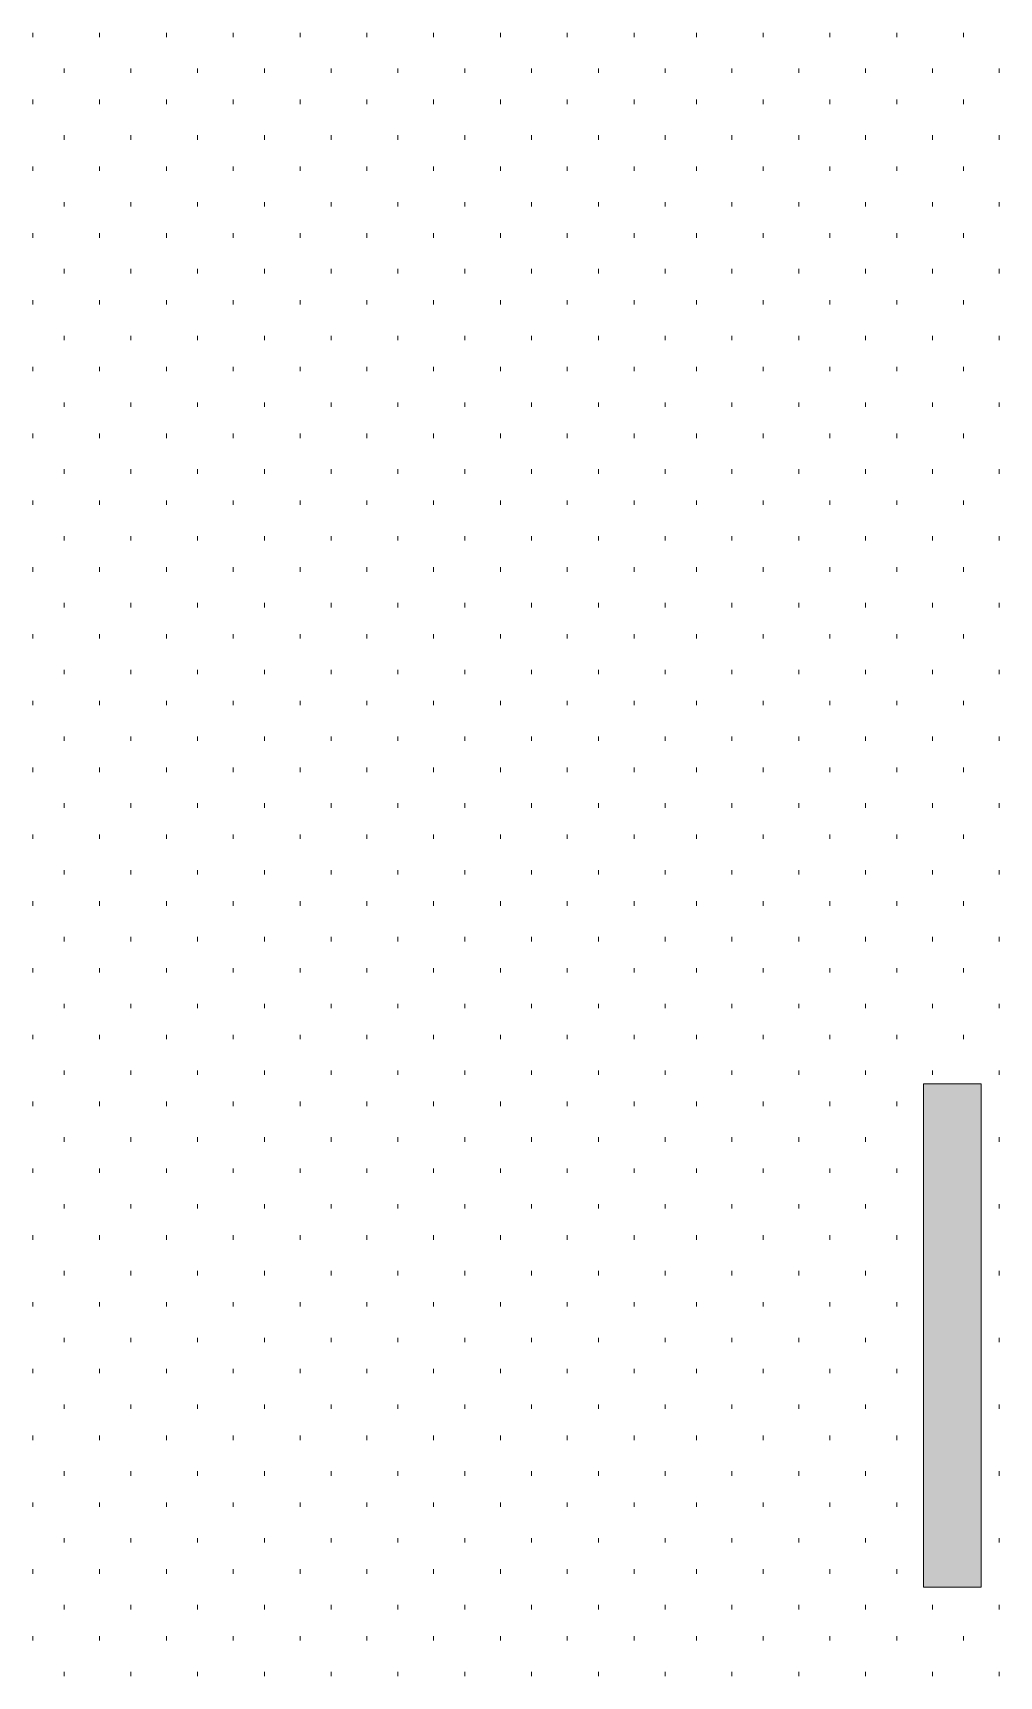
# Model space of a CAD drawing. Header units: inches. Extents: x -6061 to 13621, y -296 to 7483.
# Drawn here: x -5510.48 to -5493.1, y -156.21 to -126.65 of the extents above; entities that cross this region are included whole.
import ezdxf
from ezdxf.xclip import XClip

# ---------------------------------------------------------------- set-up
doc = ezdxf.new("R2010")
doc.units = ezdxf.units.IN
doc.header["$MEASUREMENT"] = 0
doc.header["$XCLIPFRAME"] = 0
doc.layers.get('0').update_dxf_attribs({"linetype": 'CONTINUOUS'})

# ---------------------------------------------------------------- blocks, each defined once
blk = doc.blocks.new('MF123804_11')
at = {"true_color": 0xffffff}
blk.add_hatch(color=7, dxfattribs=at).paths.add_polyline_path([(283.337, 59.351), (302.387, 59.351), (302.387, 106.68), (283.337, 106.68)])

msp = doc.modelspace()

# ---------------------------------------------------------------- linework, layer by layer
at = {"color": 7, "linetype": 'Continuous', "lineweight": 9, "true_color": 0xffffff}
for p, q in [((-5510.47651, -126.73439), (-5510.47651, -126.6543)), ((-5509.27515, -126.73439), (-5509.27515, -126.6543)), ((-5508.07379, -126.73439), (-5508.07379, -126.6543)), ((-5506.87243, -126.73439), (-5506.87243, -126.6543)), ((-5505.67108, -126.73439), (-5505.67108, -126.6543)), ((-5504.46972, -126.73439), (-5504.46972, -126.6543)), ((-5503.26836, -126.73439), (-5503.26836, -126.6543)), ((-5502.067, -126.73439), (-5502.067, -126.6543)), ((-5500.86565, -126.73439), (-5500.86565, -126.6543)), ((-5499.66429, -126.73439), (-5499.66429, -126.6543)), ((-5498.54302, -126.73439), (-5498.54302, -126.6543)), ((-5497.34167, -126.73439), (-5497.34167, -126.6543)), ((-5496.14031, -126.73439), (-5496.14031, -126.6543)), ((-5494.93895, -126.73439), (-5494.93895, -126.6543)), ((-5493.73759, -126.73439), (-5493.73759, -126.6543)), ((-5509.91587, -127.37511), (-5509.91587, -127.29502)), ((-5508.71452, -127.37511), (-5508.71452, -127.29502)), ((-5507.51316, -127.37511), (-5507.51316, -127.29502)), ((-5506.3118, -127.37511), (-5506.3118, -127.29502)), ((-5505.11044, -127.37511), (-5505.11044, -127.29502)), ((-5503.90909, -127.37511), (-5503.90909, -127.29502)), ((-5502.70773, -127.37511), (-5502.70773, -127.29502)), ((-5501.50637, -127.37511), (-5501.50637, -127.29502)), ((-5500.30501, -127.37511), (-5500.30501, -127.29502)), ((-5499.10366, -127.37511), (-5499.10366, -127.29502)), ((-5497.9023, -127.37511), (-5497.9023, -127.29502)), ((-5496.70094, -127.37511), (-5496.70094, -127.29502)), ((-5495.49958, -127.37511), (-5495.49958, -127.29502)), ((-5494.29823, -127.37511), (-5494.29823, -127.29502)), ((-5493.09687, -127.37511), (-5493.09687, -127.29502)), ((-5510.47651, -127.93575), (-5510.47651, -127.85566)), ((-5509.27515, -127.93575), (-5509.27515, -127.85566)), ((-5508.07379, -127.93575), (-5508.07379, -127.85566)), ((-5506.87243, -127.93575), (-5506.87243, -127.85566)), ((-5505.67108, -127.93575), (-5505.67108, -127.85566)), ((-5504.46972, -127.93575), (-5504.46972, -127.85566)), ((-5503.26836, -127.93575), (-5503.26836, -127.85566)), ((-5502.067, -127.93575), (-5502.067, -127.85566)), ((-5500.86565, -127.93575), (-5500.86565, -127.85566)), ((-5499.66429, -127.93575), (-5499.66429, -127.85566)), ((-5498.54302, -127.93575), (-5498.54302, -127.85566)), ((-5497.34167, -127.93575), (-5497.34167, -127.85566)), ((-5496.14031, -127.93575), (-5496.14031, -127.85566)), ((-5494.93895, -127.93575), (-5494.93895, -127.85566)), ((-5493.73759, -127.93575), (-5493.73759, -127.85566)), ((-5509.91587, -128.57647), (-5509.91587, -128.49638)), ((-5508.71452, -128.57647), (-5508.71452, -128.49638)), ((-5507.51316, -128.57647), (-5507.51316, -128.49638)), ((-5506.3118, -128.57647), (-5506.3118, -128.49638)), ((-5505.11044, -128.57647), (-5505.11044, -128.49638)), ((-5503.90909, -128.57647), (-5503.90909, -128.49638)), ((-5502.70773, -128.57647), (-5502.70773, -128.49638)), ((-5501.50637, -128.57647), (-5501.50637, -128.49638)), ((-5500.30501, -128.57647), (-5500.30501, -128.49638)), ((-5499.10366, -128.57647), (-5499.10366, -128.49638)), ((-5497.9023, -128.57647), (-5497.9023, -128.49638)), ((-5496.70094, -128.57647), (-5496.70094, -128.49638)), ((-5495.49958, -128.57647), (-5495.49958, -128.49638)), ((-5494.29823, -128.57647), (-5494.29823, -128.49638)), ((-5493.09687, -128.57647), (-5493.09687, -128.49638)), ((-5510.47651, -129.1371), (-5510.47651, -129.05701)), ((-5509.27515, -129.1371), (-5509.27515, -129.05701)), ((-5508.07379, -129.1371), (-5508.07379, -129.05701)), ((-5506.87243, -129.1371), (-5506.87243, -129.05701)), ((-5505.67108, -129.1371), (-5505.67108, -129.05701)), ((-5504.46972, -129.1371), (-5504.46972, -129.05701)), ((-5503.26836, -129.1371), (-5503.26836, -129.05701)), ((-5502.067, -129.1371), (-5502.067, -129.05701)), ((-5500.86565, -129.1371), (-5500.86565, -129.05701)), ((-5499.66429, -129.1371), (-5499.66429, -129.05701)), ((-5498.54302, -129.1371), (-5498.54302, -129.05701)), ((-5497.34167, -129.1371), (-5497.34167, -129.05701)), ((-5496.14031, -129.1371), (-5496.14031, -129.05701)), ((-5494.93895, -129.1371), (-5494.93895, -129.05701)), ((-5493.73759, -129.1371), (-5493.73759, -129.05701)), ((-5509.91587, -129.77783), (-5509.91587, -129.69774)), ((-5508.71452, -129.77783), (-5508.71452, -129.69774)), ((-5507.51316, -129.77783), (-5507.51316, -129.69774)), ((-5506.3118, -129.77783), (-5506.3118, -129.69774)), ((-5505.11044, -129.77783), (-5505.11044, -129.69774)), ((-5503.90909, -129.77783), (-5503.90909, -129.69774)), ((-5502.70773, -129.77783), (-5502.70773, -129.69774)), ((-5501.50637, -129.77783), (-5501.50637, -129.69774)), ((-5500.30501, -129.77783), (-5500.30501, -129.69774)), ((-5499.10366, -129.77783), (-5499.10366, -129.69774)), ((-5497.9023, -129.77783), (-5497.9023, -129.69774)), ((-5496.70094, -129.77783), (-5496.70094, -129.69774)), ((-5495.49958, -129.77783), (-5495.49958, -129.69774)), ((-5494.29823, -129.77783), (-5494.29823, -129.69774)), ((-5493.09687, -129.77783), (-5493.09687, -129.69774)), ((-5510.47651, -130.33846), (-5510.47651, -130.25837)), ((-5509.27515, -130.33846), (-5509.27515, -130.25837)), ((-5508.07379, -130.33846), (-5508.07379, -130.25837)), ((-5506.87243, -130.33846), (-5506.87243, -130.25837)), ((-5505.67108, -130.33846), (-5505.67108, -130.25837)), ((-5504.46972, -130.33846), (-5504.46972, -130.25837)), ((-5503.26836, -130.33846), (-5503.26836, -130.25837)), ((-5502.067, -130.33846), (-5502.067, -130.25837)), ((-5500.86565, -130.33846), (-5500.86565, -130.25837)), ((-5499.66429, -130.33846), (-5499.66429, -130.25837)), ((-5498.54302, -130.33846), (-5498.54302, -130.25837)), ((-5497.34167, -130.33846), (-5497.34167, -130.25837)), ((-5496.14031, -130.33846), (-5496.14031, -130.25837)), ((-5494.93895, -130.33846), (-5494.93895, -130.25837)), ((-5493.73759, -130.33846), (-5493.73759, -130.25837)), ((-5509.91587, -130.97919), (-5509.91587, -130.8991)), ((-5508.71452, -130.97919), (-5508.71452, -130.8991)), ((-5507.51316, -130.97919), (-5507.51316, -130.8991)), ((-5506.3118, -130.97919), (-5506.3118, -130.8991)), ((-5505.11044, -130.97919), (-5505.11044, -130.8991)), ((-5503.90909, -130.97919), (-5503.90909, -130.8991)), ((-5502.70773, -130.97919), (-5502.70773, -130.8991)), ((-5501.50637, -130.97919), (-5501.50637, -130.8991)), ((-5500.30501, -130.97919), (-5500.30501, -130.8991)), ((-5499.10366, -130.97919), (-5499.10366, -130.8991)), ((-5497.9023, -130.97919), (-5497.9023, -130.8991)), ((-5496.70094, -130.97919), (-5496.70094, -130.8991)), ((-5495.49958, -130.97919), (-5495.49958, -130.8991)), ((-5494.29823, -130.97919), (-5494.29823, -130.8991)), ((-5493.09687, -130.97919), (-5493.09687, -130.8991)), ((-5510.47651, -131.53982), (-5510.47651, -131.45973)), ((-5509.27515, -131.53982), (-5509.27515, -131.45973)), ((-5508.07379, -131.53982), (-5508.07379, -131.45973)), ((-5506.87243, -131.53982), (-5506.87243, -131.45973)), ((-5505.67108, -131.53982), (-5505.67108, -131.45973)), ((-5504.46972, -131.53982), (-5504.46972, -131.45973)), ((-5503.26836, -131.53982), (-5503.26836, -131.45973)), ((-5502.067, -131.53982), (-5502.067, -131.45973)), ((-5500.86565, -131.53982), (-5500.86565, -131.45973)), ((-5499.66429, -131.53982), (-5499.66429, -131.45973)), ((-5498.54302, -131.53982), (-5498.54302, -131.45973)), ((-5497.34167, -131.53982), (-5497.34167, -131.45973)), ((-5496.14031, -131.53982), (-5496.14031, -131.45973)), ((-5494.93895, -131.53982), (-5494.93895, -131.45973)), ((-5493.73759, -131.53982), (-5493.73759, -131.45973)), ((-5509.91587, -132.18054), (-5509.91587, -132.10045)), ((-5508.71452, -132.18054), (-5508.71452, -132.10045)), ((-5507.51316, -132.18054), (-5507.51316, -132.10045)), ((-5506.3118, -132.18054), (-5506.3118, -132.10045)), ((-5505.11044, -132.18054), (-5505.11044, -132.10045)), ((-5503.90909, -132.18054), (-5503.90909, -132.10045)), ((-5502.70773, -132.18054), (-5502.70773, -132.10045)), ((-5501.50637, -132.18054), (-5501.50637, -132.10045)), ((-5500.30501, -132.18054), (-5500.30501, -132.10045)), ((-5499.10366, -132.18054), (-5499.10366, -132.10045)), ((-5497.9023, -132.18054), (-5497.9023, -132.10045)), ((-5496.70094, -132.18054), (-5496.70094, -132.10045)), ((-5495.49958, -132.18054), (-5495.49958, -132.10045)), ((-5494.29823, -132.18054), (-5494.29823, -132.10045)), ((-5493.09687, -132.18054), (-5493.09687, -132.10045)), ((-5510.47651, -132.74118), (-5510.47651, -132.66109)), ((-5509.27515, -132.74118), (-5509.27515, -132.66109)), ((-5508.07379, -132.74118), (-5508.07379, -132.66109)), ((-5506.87243, -132.74118), (-5506.87243, -132.66109)), ((-5505.67108, -132.74118), (-5505.67108, -132.66109)), ((-5504.46972, -132.74118), (-5504.46972, -132.66109)), ((-5503.26836, -132.74118), (-5503.26836, -132.66109)), ((-5502.067, -132.74118), (-5502.067, -132.66109)), ((-5500.86565, -132.74118), (-5500.86565, -132.66109)), ((-5499.66429, -132.74118), (-5499.66429, -132.66109)), ((-5498.54302, -132.74118), (-5498.54302, -132.66109)), ((-5497.34167, -132.74118), (-5497.34167, -132.66109)), ((-5496.14031, -132.74118), (-5496.14031, -132.66109)), ((-5494.93895, -132.74118), (-5494.93895, -132.66109)), ((-5493.73759, -132.74118), (-5493.73759, -132.66109)), ((-5509.91587, -133.3819), (-5509.91587, -133.30181)), ((-5508.71452, -133.3819), (-5508.71452, -133.30181)), ((-5507.51316, -133.3819), (-5507.51316, -133.30181)), ((-5506.3118, -133.3819), (-5506.3118, -133.30181)), ((-5505.11044, -133.3819), (-5505.11044, -133.30181)), ((-5503.90909, -133.3819), (-5503.90909, -133.30181)), ((-5502.70773, -133.3819), (-5502.70773, -133.30181)), ((-5501.50637, -133.3819), (-5501.50637, -133.30181)), ((-5500.30501, -133.3819), (-5500.30501, -133.30181)), ((-5499.10366, -133.3819), (-5499.10366, -133.30181)), ((-5497.9023, -133.3819), (-5497.9023, -133.30181)), ((-5496.70094, -133.3819), (-5496.70094, -133.30181)), ((-5495.49958, -133.3819), (-5495.49958, -133.30181)), ((-5494.29823, -133.3819), (-5494.29823, -133.30181)), ((-5493.09687, -133.3819), (-5493.09687, -133.30181)), ((-5510.47651, -133.94253), (-5510.47651, -133.86244)), ((-5509.27515, -133.94253), (-5509.27515, -133.86244)), ((-5508.07379, -133.94253), (-5508.07379, -133.86244)), ((-5506.87243, -133.94253), (-5506.87243, -133.86244)), ((-5505.67108, -133.94253), (-5505.67108, -133.86244)), ((-5504.46972, -133.94253), (-5504.46972, -133.86244)), ((-5503.26836, -133.94253), (-5503.26836, -133.86244)), ((-5502.067, -133.94253), (-5502.067, -133.86244)), ((-5500.86565, -133.94253), (-5500.86565, -133.86244)), ((-5499.66429, -133.94253), (-5499.66429, -133.86244)), ((-5498.54302, -133.94253), (-5498.54302, -133.86244)), ((-5497.34167, -133.94253), (-5497.34167, -133.86244)), ((-5496.14031, -133.94253), (-5496.14031, -133.86244)), ((-5494.93895, -133.94253), (-5494.93895, -133.86244)), ((-5493.73759, -133.94253), (-5493.73759, -133.86244)), ((-5509.91587, -134.58326), (-5509.91587, -134.50317)), ((-5508.71452, -134.58326), (-5508.71452, -134.50317)), ((-5507.51316, -134.58326), (-5507.51316, -134.50317)), ((-5506.3118, -134.58326), (-5506.3118, -134.50317)), ((-5505.11044, -134.58326), (-5505.11044, -134.50317)), ((-5503.90909, -134.58326), (-5503.90909, -134.50317)), ((-5502.70773, -134.58326), (-5502.70773, -134.50317)), ((-5501.50637, -134.58326), (-5501.50637, -134.50317)), ((-5500.30501, -134.58326), (-5500.30501, -134.50317)), ((-5499.10366, -134.58326), (-5499.10366, -134.50317)), ((-5497.9023, -134.58326), (-5497.9023, -134.50317)), ((-5496.70094, -134.58326), (-5496.70094, -134.50317)), ((-5495.49958, -134.58326), (-5495.49958, -134.50317)), ((-5494.29823, -134.58326), (-5494.29823, -134.50317)), ((-5493.09687, -134.58326), (-5493.09687, -134.50317)), ((-5510.47651, -135.14389), (-5510.47651, -135.0638)), ((-5509.27515, -135.14389), (-5509.27515, -135.0638)), ((-5508.07379, -135.14389), (-5508.07379, -135.0638)), ((-5506.87243, -135.14389), (-5506.87243, -135.0638)), ((-5505.67108, -135.14389), (-5505.67108, -135.0638)), ((-5504.46972, -135.14389), (-5504.46972, -135.0638)), ((-5503.26836, -135.14389), (-5503.26836, -135.0638)), ((-5502.067, -135.14389), (-5502.067, -135.0638)), ((-5500.86565, -135.14389), (-5500.86565, -135.0638)), ((-5499.66429, -135.14389), (-5499.66429, -135.0638)), ((-5498.54302, -135.14389), (-5498.54302, -135.0638)), ((-5497.34167, -135.14389), (-5497.34167, -135.0638)), ((-5496.14031, -135.14389), (-5496.14031, -135.0638)), ((-5494.93895, -135.14389), (-5494.93895, -135.0638)), ((-5493.73759, -135.14389), (-5493.73759, -135.0638)), ((-5509.91587, -135.78462), (-5509.91587, -135.70453)), ((-5508.71452, -135.78462), (-5508.71452, -135.70453)), ((-5507.51316, -135.78462), (-5507.51316, -135.70453)), ((-5506.3118, -135.78462), (-5506.3118, -135.70453)), ((-5505.11044, -135.78462), (-5505.11044, -135.70453)), ((-5503.90909, -135.78462), (-5503.90909, -135.70453)), ((-5502.70773, -135.78462), (-5502.70773, -135.70453)), ((-5501.50637, -135.78462), (-5501.50637, -135.70453)), ((-5500.30501, -135.78462), (-5500.30501, -135.70453)), ((-5499.10366, -135.78462), (-5499.10366, -135.70453)), ((-5497.9023, -135.78462), (-5497.9023, -135.70453)), ((-5496.70094, -135.78462), (-5496.70094, -135.70453)), ((-5495.49958, -135.78462), (-5495.49958, -135.70453)), ((-5494.29823, -135.78462), (-5494.29823, -135.70453)), ((-5493.09687, -135.78462), (-5493.09687, -135.70453)), ((-5510.47651, -136.34525), (-5510.47651, -136.26516)), ((-5509.27515, -136.34525), (-5509.27515, -136.26516)), ((-5508.07379, -136.34525), (-5508.07379, -136.26516)), ((-5506.87243, -136.34525), (-5506.87243, -136.26516)), ((-5505.67108, -136.34525), (-5505.67108, -136.26516)), ((-5504.46972, -136.34525), (-5504.46972, -136.26516)), ((-5503.26836, -136.34525), (-5503.26836, -136.26516)), ((-5502.067, -136.34525), (-5502.067, -136.26516)), ((-5500.86565, -136.34525), (-5500.86565, -136.26516)), ((-5499.66429, -136.34525), (-5499.66429, -136.26516)), ((-5498.54302, -136.34525), (-5498.54302, -136.26516)), ((-5497.34167, -136.34525), (-5497.34167, -136.26516)), ((-5496.14031, -136.34525), (-5496.14031, -136.26516)), ((-5494.93895, -136.34525), (-5494.93895, -136.26516)), ((-5493.73759, -136.34525), (-5493.73759, -136.26516)), ((-5509.91587, -136.98597), (-5509.91587, -136.90588)), ((-5508.71452, -136.98597), (-5508.71452, -136.90588)), ((-5507.51316, -136.98597), (-5507.51316, -136.90588)), ((-5506.3118, -136.98597), (-5506.3118, -136.90588)), ((-5505.11044, -136.98597), (-5505.11044, -136.90588)), ((-5503.90909, -136.98597), (-5503.90909, -136.90588)), ((-5502.70773, -136.98597), (-5502.70773, -136.90588)), ((-5501.50637, -136.98597), (-5501.50637, -136.90588)), ((-5500.30501, -136.98597), (-5500.30501, -136.90588)), ((-5499.10366, -136.98597), (-5499.10366, -136.90588)), ((-5497.9023, -136.98597), (-5497.9023, -136.90588)), ((-5496.70094, -136.98597), (-5496.70094, -136.90588)), ((-5495.49958, -136.98597), (-5495.49958, -136.90588)), ((-5494.29823, -136.98597), (-5494.29823, -136.90588)), ((-5493.09687, -136.98597), (-5493.09687, -136.90588)), ((-5510.47651, -137.54661), (-5510.47651, -137.46652)), ((-5509.27515, -137.54661), (-5509.27515, -137.46652)), ((-5508.07379, -137.54661), (-5508.07379, -137.46652)), ((-5506.87243, -137.54661), (-5506.87243, -137.46652)), ((-5505.67108, -137.54661), (-5505.67108, -137.46652)), ((-5504.46972, -137.54661), (-5504.46972, -137.46652)), ((-5503.26836, -137.54661), (-5503.26836, -137.46652)), ((-5502.067, -137.54661), (-5502.067, -137.46652)), ((-5500.86565, -137.54661), (-5500.86565, -137.46652)), ((-5499.66429, -137.54661), (-5499.66429, -137.46652)), ((-5498.54302, -137.54661), (-5498.54302, -137.46652)), ((-5497.34167, -137.54661), (-5497.34167, -137.46652)), ((-5496.14031, -137.54661), (-5496.14031, -137.46652)), ((-5494.93895, -137.54661), (-5494.93895, -137.46652)), ((-5493.73759, -137.54661), (-5493.73759, -137.46652)), ((-5509.91587, -138.18733), (-5509.91587, -138.10724)), ((-5508.71452, -138.18733), (-5508.71452, -138.10724)), ((-5507.51316, -138.18733), (-5507.51316, -138.10724)), ((-5506.3118, -138.18733), (-5506.3118, -138.10724)), ((-5505.11044, -138.18733), (-5505.11044, -138.10724)), ((-5503.90909, -138.18733), (-5503.90909, -138.10724)), ((-5502.70773, -138.18733), (-5502.70773, -138.10724)), ((-5501.50637, -138.18733), (-5501.50637, -138.10724)), ((-5500.30501, -138.18733), (-5500.30501, -138.10724)), ((-5499.10366, -138.18733), (-5499.10366, -138.10724)), ((-5497.9023, -138.18733), (-5497.9023, -138.10724)), ((-5496.70094, -138.18733), (-5496.70094, -138.10724)), ((-5495.49958, -138.18733), (-5495.49958, -138.10724)), ((-5494.29823, -138.18733), (-5494.29823, -138.10724)), ((-5493.09687, -138.18733), (-5493.09687, -138.10724)), ((-5510.47651, -138.74796), (-5510.47651, -138.66787)), ((-5509.27515, -138.74796), (-5509.27515, -138.66787)), ((-5508.07379, -138.74796), (-5508.07379, -138.66787)), ((-5506.87243, -138.74796), (-5506.87243, -138.66787)), ((-5505.67108, -138.74796), (-5505.67108, -138.66787)), ((-5504.46972, -138.74796), (-5504.46972, -138.66787)), ((-5503.26836, -138.74796), (-5503.26836, -138.66787)), ((-5502.067, -138.74796), (-5502.067, -138.66787)), ((-5500.86565, -138.74796), (-5500.86565, -138.66787)), ((-5499.66429, -138.74796), (-5499.66429, -138.66787)), ((-5498.54302, -138.74796), (-5498.54302, -138.66787)), ((-5497.34167, -138.74796), (-5497.34167, -138.66787)), ((-5496.14031, -138.74796), (-5496.14031, -138.66787)), ((-5494.93895, -138.74796), (-5494.93895, -138.66787)), ((-5493.73759, -138.74796), (-5493.73759, -138.66787)), ((-5509.91587, -139.38869), (-5509.91587, -139.3086)), ((-5508.71452, -139.38869), (-5508.71452, -139.3086)), ((-5507.51316, -139.38869), (-5507.51316, -139.3086)), ((-5506.3118, -139.38869), (-5506.3118, -139.3086)), ((-5505.11044, -139.38869), (-5505.11044, -139.3086)), ((-5503.90909, -139.38869), (-5503.90909, -139.3086)), ((-5502.70773, -139.38869), (-5502.70773, -139.3086)), ((-5501.50637, -139.38869), (-5501.50637, -139.3086)), ((-5500.30501, -139.38869), (-5500.30501, -139.3086)), ((-5499.10366, -139.38869), (-5499.10366, -139.3086)), ((-5497.9023, -139.38869), (-5497.9023, -139.3086)), ((-5496.70094, -139.38869), (-5496.70094, -139.3086)), ((-5495.49958, -139.38869), (-5495.49958, -139.3086)), ((-5494.29823, -139.38869), (-5494.29823, -139.3086)), ((-5493.09687, -139.38869), (-5493.09687, -139.3086)), ((-5510.47651, -139.94932), (-5510.47651, -139.86923)), ((-5509.27515, -139.94932), (-5509.27515, -139.86923)), ((-5508.07379, -139.94932), (-5508.07379, -139.86923)), ((-5506.87243, -139.94932), (-5506.87243, -139.86923)), ((-5505.67108, -139.94932), (-5505.67108, -139.86923)), ((-5504.46972, -139.94932), (-5504.46972, -139.86923)), ((-5503.26836, -139.94932), (-5503.26836, -139.86923)), ((-5502.067, -139.94932), (-5502.067, -139.86923)), ((-5500.86565, -139.94932), (-5500.86565, -139.86923)), ((-5499.66429, -139.94932), (-5499.66429, -139.86923)), ((-5498.54302, -139.94932), (-5498.54302, -139.86923)), ((-5497.34167, -139.94932), (-5497.34167, -139.86923)), ((-5496.14031, -139.94932), (-5496.14031, -139.86923)), ((-5494.93895, -139.94932), (-5494.93895, -139.86923)), ((-5493.73759, -139.94932), (-5493.73759, -139.86923)), ((-5509.91587, -140.59005), (-5509.91587, -140.50995)), ((-5508.71452, -140.59005), (-5508.71452, -140.50995)), ((-5507.51316, -140.59005), (-5507.51316, -140.50995)), ((-5506.3118, -140.59005), (-5506.3118, -140.50995)), ((-5505.11044, -140.59005), (-5505.11044, -140.50995)), ((-5503.90909, -140.59005), (-5503.90909, -140.50995)), ((-5502.70773, -140.59005), (-5502.70773, -140.50995)), ((-5501.50637, -140.59005), (-5501.50637, -140.50995)), ((-5500.30501, -140.59005), (-5500.30501, -140.50995)), ((-5499.10366, -140.59005), (-5499.10366, -140.50995)), ((-5497.9023, -140.59005), (-5497.9023, -140.50995)), ((-5496.70094, -140.59005), (-5496.70094, -140.50995)), ((-5495.49958, -140.59005), (-5495.49958, -140.50995)), ((-5494.29823, -140.59005), (-5494.29823, -140.50995)), ((-5493.09687, -140.59005), (-5493.09687, -140.50995)), ((-5510.47651, -141.15068), (-5510.47651, -141.07059)), ((-5509.27515, -141.15068), (-5509.27515, -141.07059)), ((-5508.07379, -141.15068), (-5508.07379, -141.07059)), ((-5506.87243, -141.15068), (-5506.87243, -141.07059)), ((-5505.67108, -141.15068), (-5505.67108, -141.07059)), ((-5504.46972, -141.15068), (-5504.46972, -141.07059)), ((-5503.26836, -141.15068), (-5503.26836, -141.07059)), ((-5502.067, -141.15068), (-5502.067, -141.07059)), ((-5500.86565, -141.15068), (-5500.86565, -141.07059)), ((-5499.66429, -141.15068), (-5499.66429, -141.07059)), ((-5498.54302, -141.15068), (-5498.54302, -141.07059)), ((-5497.34167, -141.15068), (-5497.34167, -141.07059)), ((-5496.14031, -141.15068), (-5496.14031, -141.07059)), ((-5494.93895, -141.15068), (-5494.93895, -141.07059)), ((-5493.73759, -141.15068), (-5493.73759, -141.07059)), ((-5509.91587, -141.7914), (-5509.91587, -141.71131)), ((-5508.71452, -141.7914), (-5508.71452, -141.71131)), ((-5507.51316, -141.7914), (-5507.51316, -141.71131)), ((-5506.3118, -141.7914), (-5506.3118, -141.71131)), ((-5505.11044, -141.7914), (-5505.11044, -141.71131)), ((-5503.90909, -141.7914), (-5503.90909, -141.71131)), ((-5502.70773, -141.7914), (-5502.70773, -141.71131)), ((-5501.50637, -141.7914), (-5501.50637, -141.71131)), ((-5500.30501, -141.7914), (-5500.30501, -141.71131)), ((-5499.10366, -141.7914), (-5499.10366, -141.71131)), ((-5497.9023, -141.7914), (-5497.9023, -141.71131)), ((-5496.70094, -141.7914), (-5496.70094, -141.71131)), ((-5495.49958, -141.7914), (-5495.49958, -141.71131)), ((-5494.29823, -141.7914), (-5494.29823, -141.71131)), ((-5493.09687, -141.7914), (-5493.09687, -141.71131)), ((-5510.47651, -142.35204), (-5510.47651, -142.27195)), ((-5509.27515, -142.35204), (-5509.27515, -142.27195)), ((-5508.07379, -142.35204), (-5508.07379, -142.27195)), ((-5506.87243, -142.35204), (-5506.87243, -142.27195)), ((-5505.67108, -142.35204), (-5505.67108, -142.27195)), ((-5504.46972, -142.35204), (-5504.46972, -142.27195)), ((-5503.26836, -142.35204), (-5503.26836, -142.27195)), ((-5502.067, -142.35204), (-5502.067, -142.27195)), ((-5500.86565, -142.35204), (-5500.86565, -142.27195)), ((-5499.66429, -142.35204), (-5499.66429, -142.27195)), ((-5498.54302, -142.35204), (-5498.54302, -142.27195)), ((-5497.34167, -142.35204), (-5497.34167, -142.27195)), ((-5496.14031, -142.35204), (-5496.14031, -142.27195)), ((-5494.93895, -142.35204), (-5494.93895, -142.27195)), ((-5493.73759, -142.35204), (-5493.73759, -142.27195)), ((-5509.91587, -142.99276), (-5509.91587, -142.91267)), ((-5508.71452, -142.99276), (-5508.71452, -142.91267)), ((-5507.51316, -142.99276), (-5507.51316, -142.91267)), ((-5506.3118, -142.99276), (-5506.3118, -142.91267)), ((-5505.11044, -142.99276), (-5505.11044, -142.91267)), ((-5503.90909, -142.99276), (-5503.90909, -142.91267)), ((-5502.70773, -142.99276), (-5502.70773, -142.91267)), ((-5501.50637, -142.99276), (-5501.50637, -142.91267)), ((-5500.30501, -142.99276), (-5500.30501, -142.91267)), ((-5499.10366, -142.99276), (-5499.10366, -142.91267)), ((-5497.9023, -142.99276), (-5497.9023, -142.91267)), ((-5496.70094, -142.99276), (-5496.70094, -142.91267)), ((-5495.49958, -142.99276), (-5495.49958, -142.91267)), ((-5494.29823, -142.99276), (-5494.29823, -142.91267)), ((-5493.09687, -142.99276), (-5493.09687, -142.91267)), ((-5510.47651, -143.55339), (-5510.47651, -143.4733)), ((-5509.27515, -143.55339), (-5509.27515, -143.4733)), ((-5508.07379, -143.55339), (-5508.07379, -143.4733)), ((-5506.87243, -143.55339), (-5506.87243, -143.4733)), ((-5505.67108, -143.55339), (-5505.67108, -143.4733)), ((-5504.46972, -143.55339), (-5504.46972, -143.4733)), ((-5503.26836, -143.55339), (-5503.26836, -143.4733)), ((-5502.067, -143.55339), (-5502.067, -143.4733)), ((-5500.86565, -143.55339), (-5500.86565, -143.4733)), ((-5499.66429, -143.55339), (-5499.66429, -143.4733)), ((-5498.54302, -143.55339), (-5498.54302, -143.4733)), ((-5497.34167, -143.55339), (-5497.34167, -143.4733)), ((-5496.14031, -143.55339), (-5496.14031, -143.4733)), ((-5494.93895, -143.55339), (-5494.93895, -143.4733)), ((-5493.73759, -143.55339), (-5493.73759, -143.4733)), ((-5509.91587, -144.19412), (-5509.91587, -144.11403)), ((-5508.71452, -144.19412), (-5508.71452, -144.11403)), ((-5507.51316, -144.19412), (-5507.51316, -144.11403)), ((-5506.3118, -144.19412), (-5506.3118, -144.11403)), ((-5505.11044, -144.19412), (-5505.11044, -144.11403)), ((-5503.90909, -144.19412), (-5503.90909, -144.11403)), ((-5502.70773, -144.19412), (-5502.70773, -144.11403)), ((-5501.50637, -144.19412), (-5501.50637, -144.11403)), ((-5500.30501, -144.19412), (-5500.30501, -144.11403)), ((-5499.10366, -144.19412), (-5499.10366, -144.11403)), ((-5497.9023, -144.19412), (-5497.9023, -144.11403)), ((-5496.70094, -144.19412), (-5496.70094, -144.11403)), ((-5495.49958, -144.19412), (-5495.49958, -144.11403)), ((-5494.29823, -144.19412), (-5494.29823, -144.11403)), ((-5493.09687, -144.19412), (-5493.09687, -144.11403)), ((-5510.47651, -144.75475), (-5510.47651, -144.67466)), ((-5509.27515, -144.75475), (-5509.27515, -144.67466)), ((-5508.07379, -144.75475), (-5508.07379, -144.67466)), ((-5506.87243, -144.75475), (-5506.87243, -144.67466)), ((-5505.67108, -144.75475), (-5505.67108, -144.67466)), ((-5504.46972, -144.75475), (-5504.46972, -144.67466)), ((-5503.26836, -144.75475), (-5503.26836, -144.67466)), ((-5502.067, -144.75475), (-5502.067, -144.67466)), ((-5500.86565, -144.75475), (-5500.86565, -144.67466)), ((-5499.66429, -144.75475), (-5499.66429, -144.67466)), ((-5498.54302, -144.75475), (-5498.54302, -144.67466)), ((-5497.34167, -144.75475), (-5497.34167, -144.67466)), ((-5496.14031, -144.75475), (-5496.14031, -144.67466)), ((-5494.93895, -144.75475), (-5494.93895, -144.67466)), ((-5493.73759, -144.75475), (-5493.73759, -144.67466)), ((-5509.91587, -145.39548), (-5509.91587, -145.31538)), ((-5508.71452, -145.39548), (-5508.71452, -145.31538)), ((-5507.51316, -145.39548), (-5507.51316, -145.31538)), ((-5506.3118, -145.39548), (-5506.3118, -145.31538)), ((-5505.11044, -145.39548), (-5505.11044, -145.31538)), ((-5503.90909, -145.39548), (-5503.90909, -145.31538)), ((-5502.70773, -145.39548), (-5502.70773, -145.31538)), ((-5501.50637, -145.39548), (-5501.50637, -145.31538)), ((-5500.30501, -145.39548), (-5500.30501, -145.31538)), ((-5499.10366, -145.39548), (-5499.10366, -145.31538)), ((-5497.9023, -145.39548), (-5497.9023, -145.31538)), ((-5496.70094, -145.39548), (-5496.70094, -145.31538)), ((-5495.49958, -145.39548), (-5495.49958, -145.31538)), ((-5494.29823, -145.39548), (-5494.29823, -145.31538)), ((-5493.09687, -145.39548), (-5493.09687, -145.31538)), ((-5510.47651, -145.95611), (-5510.47651, -145.87602)), ((-5509.27515, -145.95611), (-5509.27515, -145.87602)), ((-5508.07379, -145.95611), (-5508.07379, -145.87602)), ((-5506.87243, -145.95611), (-5506.87243, -145.87602)), ((-5505.67108, -145.95611), (-5505.67108, -145.87602)), ((-5504.46972, -145.95611), (-5504.46972, -145.87602)), ((-5503.26836, -145.95611), (-5503.26836, -145.87602)), ((-5502.067, -145.95611), (-5502.067, -145.87602)), ((-5500.86565, -145.95611), (-5500.86565, -145.87602)), ((-5499.66429, -145.95611), (-5499.66429, -145.87602)), ((-5498.54302, -145.95611), (-5498.54302, -145.87602)), ((-5497.34167, -145.95611), (-5497.34167, -145.87602)), ((-5496.14031, -145.95611), (-5496.14031, -145.87602)), ((-5494.93895, -145.95611), (-5494.93895, -145.87602)), ((-5509.91587, -146.59683), (-5509.91587, -146.51674)), ((-5508.71452, -146.59683), (-5508.71452, -146.51674)), ((-5507.51316, -146.59683), (-5507.51316, -146.51674)), ((-5506.3118, -146.59683), (-5506.3118, -146.51674)), ((-5505.11044, -146.59683), (-5505.11044, -146.51674)), ((-5503.90909, -146.59683), (-5503.90909, -146.51674)), ((-5502.70773, -146.59683), (-5502.70773, -146.51674)), ((-5501.50637, -146.59683), (-5501.50637, -146.51674)), ((-5500.30501, -146.59683), (-5500.30501, -146.51674)), ((-5499.10366, -146.59683), (-5499.10366, -146.51674)), ((-5497.9023, -146.59683), (-5497.9023, -146.51674)), ((-5496.70094, -146.59683), (-5496.70094, -146.51674)), ((-5495.49958, -146.59683), (-5495.49958, -146.51674)), ((-5493.09687, -146.59683), (-5493.09687, -146.51674)), ((-5510.47651, -147.15747), (-5510.47651, -147.07738)), ((-5509.27515, -147.15747), (-5509.27515, -147.07738)), ((-5508.07379, -147.15747), (-5508.07379, -147.07738)), ((-5506.87243, -147.15747), (-5506.87243, -147.07738)), ((-5505.67108, -147.15747), (-5505.67108, -147.07738)), ((-5504.46972, -147.15747), (-5504.46972, -147.07738)), ((-5503.26836, -147.15747), (-5503.26836, -147.07738)), ((-5502.067, -147.15747), (-5502.067, -147.07738)), ((-5500.86565, -147.15747), (-5500.86565, -147.07738)), ((-5499.66429, -147.15747), (-5499.66429, -147.07738)), ((-5498.54302, -147.15747), (-5498.54302, -147.07738)), ((-5497.34167, -147.15747), (-5497.34167, -147.07738)), ((-5496.14031, -147.15747), (-5496.14031, -147.07738)), ((-5494.93895, -147.15747), (-5494.93895, -147.07738)), ((-5509.91587, -147.79819), (-5509.91587, -147.7181)), ((-5508.71452, -147.79819), (-5508.71452, -147.7181)), ((-5507.51316, -147.79819), (-5507.51316, -147.7181)), ((-5506.3118, -147.79819), (-5506.3118, -147.7181)), ((-5505.11044, -147.79819), (-5505.11044, -147.7181)), ((-5503.90909, -147.79819), (-5503.90909, -147.7181)), ((-5502.70773, -147.79819), (-5502.70773, -147.7181)), ((-5501.50637, -147.79819), (-5501.50637, -147.7181)), ((-5500.30501, -147.79819), (-5500.30501, -147.7181)), ((-5499.10366, -147.79819), (-5499.10366, -147.7181)), ((-5497.9023, -147.79819), (-5497.9023, -147.7181)), ((-5496.70094, -147.79819), (-5496.70094, -147.7181)), ((-5495.49958, -147.79819), (-5495.49958, -147.7181)), ((-5493.09687, -147.79819), (-5493.09687, -147.7181)), ((-5510.47651, -148.35882), (-5510.47651, -148.27873)), ((-5509.27515, -148.35882), (-5509.27515, -148.27873)), ((-5508.07379, -148.35882), (-5508.07379, -148.27873)), ((-5506.87243, -148.35882), (-5506.87243, -148.27873)), ((-5505.67108, -148.35882), (-5505.67108, -148.27873)), ((-5504.46972, -148.35882), (-5504.46972, -148.27873)), ((-5503.26836, -148.35882), (-5503.26836, -148.27873)), ((-5502.067, -148.35882), (-5502.067, -148.27873)), ((-5500.86565, -148.35882), (-5500.86565, -148.27873)), ((-5499.66429, -148.35882), (-5499.66429, -148.27873)), ((-5498.54302, -148.35882), (-5498.54302, -148.27873)), ((-5497.34167, -148.35882), (-5497.34167, -148.27873)), ((-5496.14031, -148.35882), (-5496.14031, -148.27873)), ((-5494.93895, -148.35882), (-5494.93895, -148.27873)), ((-5509.91587, -148.99955), (-5509.91587, -148.91946)), ((-5508.71452, -148.99955), (-5508.71452, -148.91946)), ((-5507.51316, -148.99955), (-5507.51316, -148.91946)), ((-5506.3118, -148.99955), (-5506.3118, -148.91946)), ((-5505.11044, -148.99955), (-5505.11044, -148.91946)), ((-5503.90909, -148.99955), (-5503.90909, -148.91946)), ((-5502.70773, -148.99955), (-5502.70773, -148.91946)), ((-5501.50637, -148.99955), (-5501.50637, -148.91946)), ((-5500.30501, -148.99955), (-5500.30501, -148.91946)), ((-5499.10366, -148.99955), (-5499.10366, -148.91946)), ((-5497.9023, -148.99955), (-5497.9023, -148.91946)), ((-5496.70094, -148.99955), (-5496.70094, -148.91946)), ((-5495.49958, -148.99955), (-5495.49958, -148.91946)), ((-5493.09687, -148.99955), (-5493.09687, -148.91946)), ((-5510.47651, -149.56018), (-5510.47651, -149.48009)), ((-5509.27515, -149.56018), (-5509.27515, -149.48009)), ((-5508.07379, -149.56018), (-5508.07379, -149.48009)), ((-5506.87243, -149.56018), (-5506.87243, -149.48009)), ((-5505.67108, -149.56018), (-5505.67108, -149.48009)), ((-5504.46972, -149.56018), (-5504.46972, -149.48009)), ((-5503.26836, -149.56018), (-5503.26836, -149.48009)), ((-5502.067, -149.56018), (-5502.067, -149.48009)), ((-5500.86565, -149.56018), (-5500.86565, -149.48009)), ((-5499.66429, -149.56018), (-5499.66429, -149.48009)), ((-5498.54302, -149.56018), (-5498.54302, -149.48009)), ((-5497.34167, -149.56018), (-5497.34167, -149.48009)), ((-5496.14031, -149.56018), (-5496.14031, -149.48009)), ((-5494.93895, -149.56018), (-5494.93895, -149.48009)), ((-5509.91587, -150.20091), (-5509.91587, -150.12081)), ((-5508.71452, -150.20091), (-5508.71452, -150.12081)), ((-5507.51316, -150.20091), (-5507.51316, -150.12081)), ((-5506.3118, -150.20091), (-5506.3118, -150.12081)), ((-5505.11044, -150.20091), (-5505.11044, -150.12081)), ((-5503.90909, -150.20091), (-5503.90909, -150.12081)), ((-5502.70773, -150.20091), (-5502.70773, -150.12081)), ((-5501.50637, -150.20091), (-5501.50637, -150.12081)), ((-5500.30501, -150.20091), (-5500.30501, -150.12081)), ((-5499.10366, -150.20091), (-5499.10366, -150.12081)), ((-5497.9023, -150.20091), (-5497.9023, -150.12081)), ((-5496.70094, -150.20091), (-5496.70094, -150.12081)), ((-5495.49958, -150.20091), (-5495.49958, -150.12081)), ((-5493.09687, -150.20091), (-5493.09687, -150.12081)), ((-5510.47651, -150.76154), (-5510.47651, -150.68145)), ((-5509.27515, -150.76154), (-5509.27515, -150.68145)), ((-5508.07379, -150.76154), (-5508.07379, -150.68145)), ((-5506.87243, -150.76154), (-5506.87243, -150.68145)), ((-5505.67108, -150.76154), (-5505.67108, -150.68145)), ((-5504.46972, -150.76154), (-5504.46972, -150.68145)), ((-5503.26836, -150.76154), (-5503.26836, -150.68145)), ((-5502.067, -150.76154), (-5502.067, -150.68145)), ((-5500.86565, -150.76154), (-5500.86565, -150.68145)), ((-5499.66429, -150.76154), (-5499.66429, -150.68145)), ((-5498.54302, -150.76154), (-5498.54302, -150.68145)), ((-5497.34167, -150.76154), (-5497.34167, -150.68145)), ((-5496.14031, -150.76154), (-5496.14031, -150.68145)), ((-5494.93895, -150.76154), (-5494.93895, -150.68145)), ((-5509.91587, -151.40226), (-5509.91587, -151.32217)), ((-5508.71452, -151.40226), (-5508.71452, -151.32217)), ((-5507.51316, -151.40226), (-5507.51316, -151.32217)), ((-5506.3118, -151.40226), (-5506.3118, -151.32217)), ((-5505.11044, -151.40226), (-5505.11044, -151.32217)), ((-5503.90909, -151.40226), (-5503.90909, -151.32217)), ((-5502.70773, -151.40226), (-5502.70773, -151.32217)), ((-5501.50637, -151.40226), (-5501.50637, -151.32217)), ((-5500.30501, -151.40226), (-5500.30501, -151.32217)), ((-5499.10366, -151.40226), (-5499.10366, -151.32217)), ((-5497.9023, -151.40226), (-5497.9023, -151.32217)), ((-5496.70094, -151.40226), (-5496.70094, -151.32217)), ((-5495.49958, -151.40226), (-5495.49958, -151.32217)), ((-5493.09687, -151.40226), (-5493.09687, -151.32217)), ((-5510.47651, -151.9629), (-5510.47651, -151.88281)), ((-5509.27515, -151.9629), (-5509.27515, -151.88281)), ((-5508.07379, -151.9629), (-5508.07379, -151.88281)), ((-5506.87243, -151.9629), (-5506.87243, -151.88281)), ((-5505.67108, -151.9629), (-5505.67108, -151.88281)), ((-5504.46972, -151.9629), (-5504.46972, -151.88281)), ((-5503.26836, -151.9629), (-5503.26836, -151.88281)), ((-5502.067, -151.9629), (-5502.067, -151.88281)), ((-5500.86565, -151.9629), (-5500.86565, -151.88281)), ((-5499.66429, -151.9629), (-5499.66429, -151.88281)), ((-5498.54302, -151.9629), (-5498.54302, -151.88281)), ((-5497.34167, -151.9629), (-5497.34167, -151.88281)), ((-5496.14031, -151.9629), (-5496.14031, -151.88281)), ((-5494.93895, -151.9629), (-5494.93895, -151.88281)), ((-5509.91587, -152.60362), (-5509.91587, -152.52353)), ((-5508.71452, -152.60362), (-5508.71452, -152.52353)), ((-5507.51316, -152.60362), (-5507.51316, -152.52353)), ((-5506.3118, -152.60362), (-5506.3118, -152.52353)), ((-5505.11044, -152.60362), (-5505.11044, -152.52353)), ((-5503.90909, -152.60362), (-5503.90909, -152.52353)), ((-5502.70773, -152.60362), (-5502.70773, -152.52353)), ((-5501.50637, -152.60362), (-5501.50637, -152.52353)), ((-5500.30501, -152.60362), (-5500.30501, -152.52353)), ((-5499.10366, -152.60362), (-5499.10366, -152.52353)), ((-5497.9023, -152.60362), (-5497.9023, -152.52353)), ((-5496.70094, -152.60362), (-5496.70094, -152.52353)), ((-5495.49958, -152.60362), (-5495.49958, -152.52353)), ((-5493.09687, -152.60362), (-5493.09687, -152.52353)), ((-5510.47651, -153.16425), (-5510.47651, -153.08416)), ((-5509.27515, -153.16425), (-5509.27515, -153.08416)), ((-5508.07379, -153.16425), (-5508.07379, -153.08416)), ((-5506.87243, -153.16425), (-5506.87243, -153.08416)), ((-5505.67108, -153.16425), (-5505.67108, -153.08416)), ((-5504.46972, -153.16425), (-5504.46972, -153.08416)), ((-5503.26836, -153.16425), (-5503.26836, -153.08416)), ((-5502.067, -153.16425), (-5502.067, -153.08416)), ((-5500.86565, -153.16425), (-5500.86565, -153.08416)), ((-5499.66429, -153.16425), (-5499.66429, -153.08416)), ((-5498.54302, -153.16425), (-5498.54302, -153.08416)), ((-5497.34167, -153.16425), (-5497.34167, -153.08416)), ((-5496.14031, -153.16425), (-5496.14031, -153.08416)), ((-5494.93895, -153.16425), (-5494.93895, -153.08416)), ((-5509.91587, -153.80498), (-5509.91587, -153.72489)), ((-5508.71452, -153.80498), (-5508.71452, -153.72489)), ((-5507.51316, -153.80498), (-5507.51316, -153.72489)), ((-5506.3118, -153.80498), (-5506.3118, -153.72489)), ((-5505.11044, -153.80498), (-5505.11044, -153.72489)), ((-5503.90909, -153.80498), (-5503.90909, -153.72489)), ((-5502.70773, -153.80498), (-5502.70773, -153.72489)), ((-5501.50637, -153.80498), (-5501.50637, -153.72489)), ((-5500.30501, -153.80498), (-5500.30501, -153.72489)), ((-5499.10366, -153.80498), (-5499.10366, -153.72489)), ((-5497.9023, -153.80498), (-5497.9023, -153.72489)), ((-5496.70094, -153.80498), (-5496.70094, -153.72489)), ((-5495.49958, -153.80498), (-5495.49958, -153.72489)), ((-5493.09687, -153.80498), (-5493.09687, -153.72489)), ((-5510.47651, -154.36561), (-5510.47651, -154.28552)), ((-5509.27515, -154.36561), (-5509.27515, -154.28552)), ((-5508.07379, -154.36561), (-5508.07379, -154.28552)), ((-5506.87243, -154.36561), (-5506.87243, -154.28552)), ((-5505.67108, -154.36561), (-5505.67108, -154.28552)), ((-5504.46972, -154.36561), (-5504.46972, -154.28552)), ((-5503.26836, -154.36561), (-5503.26836, -154.28552)), ((-5502.067, -154.36561), (-5502.067, -154.28552)), ((-5500.86565, -154.36561), (-5500.86565, -154.28552)), ((-5499.66429, -154.36561), (-5499.66429, -154.28552)), ((-5498.54302, -154.36561), (-5498.54302, -154.28552)), ((-5497.34167, -154.36561), (-5497.34167, -154.28552)), ((-5496.14031, -154.36561), (-5496.14031, -154.28552)), ((-5494.93895, -154.36561), (-5494.93895, -154.28552)), ((-5509.91587, -155.00634), (-5509.91587, -154.92624)), ((-5508.71452, -155.00634), (-5508.71452, -154.92624)), ((-5507.51316, -155.00634), (-5507.51316, -154.92624)), ((-5506.3118, -155.00634), (-5506.3118, -154.92624)), ((-5505.11044, -155.00634), (-5505.11044, -154.92624)), ((-5503.90909, -155.00634), (-5503.90909, -154.92624)), ((-5502.70773, -155.00634), (-5502.70773, -154.92624)), ((-5501.50637, -155.00634), (-5501.50637, -154.92624)), ((-5500.30501, -155.00634), (-5500.30501, -154.92624)), ((-5499.10366, -155.00634), (-5499.10366, -154.92624)), ((-5497.9023, -155.00634), (-5497.9023, -154.92624)), ((-5496.70094, -155.00634), (-5496.70094, -154.92624)), ((-5495.49958, -155.00634), (-5495.49958, -154.92624)), ((-5494.29823, -155.00634), (-5494.29823, -154.92624)), ((-5493.09687, -155.00634), (-5493.09687, -154.92624)), ((-5510.47651, -155.56697), (-5510.47651, -155.48688)), ((-5509.27515, -155.56697), (-5509.27515, -155.48688)), ((-5508.07379, -155.56697), (-5508.07379, -155.48688)), ((-5506.87243, -155.56697), (-5506.87243, -155.48688)), ((-5505.67108, -155.56697), (-5505.67108, -155.48688)), ((-5504.46972, -155.56697), (-5504.46972, -155.48688)), ((-5503.26836, -155.56697), (-5503.26836, -155.48688)), ((-5502.067, -155.56697), (-5502.067, -155.48688)), ((-5500.86565, -155.56697), (-5500.86565, -155.48688)), ((-5499.66429, -155.56697), (-5499.66429, -155.48688)), ((-5498.54302, -155.56697), (-5498.54302, -155.48688)), ((-5497.34167, -155.56697), (-5497.34167, -155.48688)), ((-5496.14031, -155.56697), (-5496.14031, -155.48688)), ((-5494.93895, -155.56697), (-5494.93895, -155.48688)), ((-5493.73759, -155.56697), (-5493.73759, -155.48688)), ((-5509.91587, -156.20769), (-5509.91587, -156.1276)), ((-5508.71452, -156.20769), (-5508.71452, -156.1276)), ((-5507.51316, -156.20769), (-5507.51316, -156.1276)), ((-5506.3118, -156.20769), (-5506.3118, -156.1276)), ((-5505.11044, -156.20769), (-5505.11044, -156.1276)), ((-5503.90909, -156.20769), (-5503.90909, -156.1276)), ((-5502.70773, -156.20769), (-5502.70773, -156.1276)), ((-5501.50637, -156.20769), (-5501.50637, -156.1276)), ((-5500.30501, -156.20769), (-5500.30501, -156.1276)), ((-5499.10366, -156.20769), (-5499.10366, -156.1276)), ((-5497.9023, -156.20769), (-5497.9023, -156.1276)), ((-5496.70094, -156.20769), (-5496.70094, -156.1276)), ((-5495.49958, -156.20769), (-5495.49958, -156.1276)), ((-5494.29823, -156.20769), (-5494.29823, -156.1276)), ((-5493.09687, -156.20769), (-5493.09687, -156.1276))]:
    msp.add_line(p, q, dxfattribs=at)
at = {"color": 7, "linetype": 'Continuous', "lineweight": 9, "true_color": 0x000007}
for p, q in [((-5493.41723, -145.55566), (-5494.45841, -145.55566)), ((-5494.45841, -145.55566), (-5494.45841, -154.60588)), ((-5493.41723, -154.60588), (-5493.41723, -145.55566)), ((-5494.45841, -154.60588), (-5493.41723, -154.60588))]:
    msp.add_line(p, q, dxfattribs=at)

# ---------------------------------------------------------------- block references
at = {"color": 7, "true_color": 0xffffff}
ref = msp.add_blockref('MF123804_11', (-6062.54031, -296.84661), dxfattribs=dict(at, xscale=1.8919015636469, yscale=1.8919015636469, zscale=1.8919015636469))
XClip(ref).set_block_clipping_path([(300.2703266218, 75.1839983195), (300.8206599428, 79.9676648793)])

doc.saveas('drawing.dxf')
